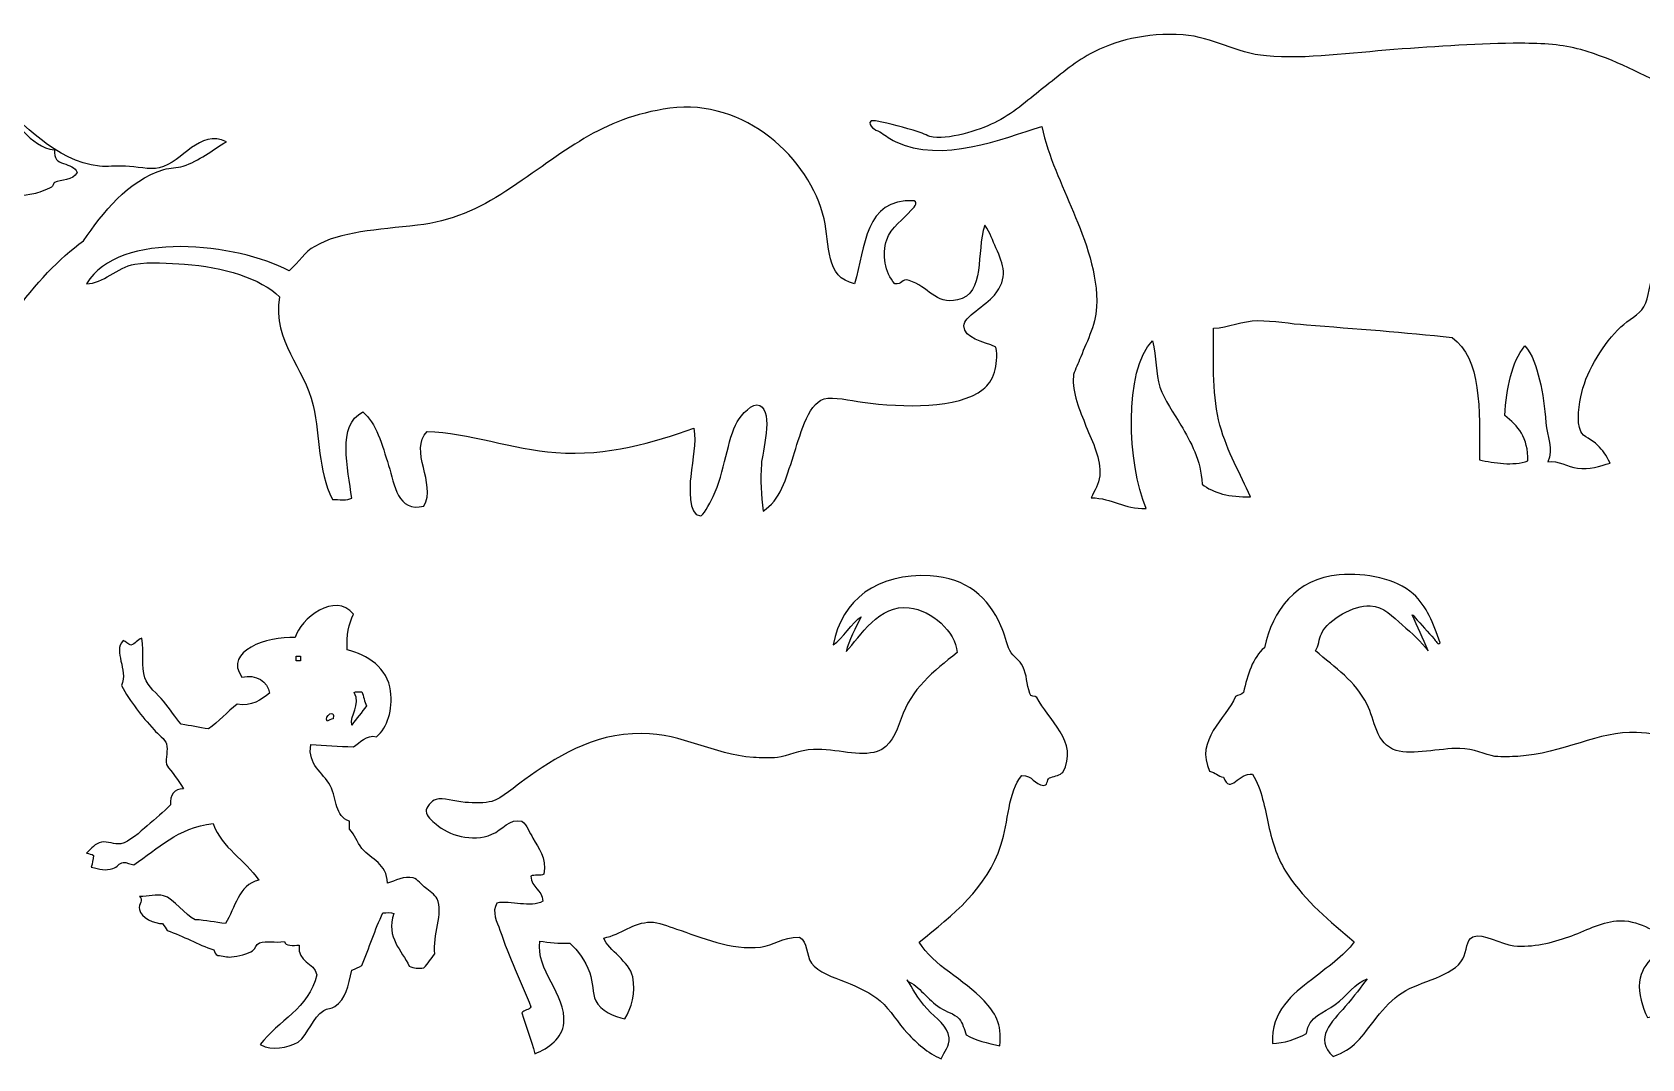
# Model space of a CAD drawing. Header units: centimetres. Extents: x -66 to 65, y -66 to 66.
# Drawn here: x 26.81 to 43.51, y 21 to 31.66 of the extents above; entities that cross this region are included whole.
import ezdxf

# ---------------------------------------------------------------- set-up
doc = ezdxf.new("R2010")
doc.units = ezdxf.units.CM
doc.header["$MEASUREMENT"] = 0
doc.layers.add('Layer 1', color=7, linetype='Continuous')

msp = doc.modelspace()

# ---------------------------------------------------------------- linework, layer by layer
at = {"layer": 'Layer 1'}
for points, knots in [([(43.18562, 27.18781), (43.07561, 27.15167), (42.9693, 27.11865), (42.84627, 27.13307), (42.84627, 27.13307), (42.74364, 27.14514), (42.6482, 27.22149), (42.53967, 27.19877), (42.53967, 27.19877), (42.6005, 27.33003), (42.52948, 27.4705), (42.51776, 27.60385), (42.51776, 27.60385), (42.5035, 27.76617), (42.49252, 27.90706), (42.45209, 28.05274), (42.45209, 28.05274), (42.41346, 28.19202), (42.38306, 28.31346), (42.29882, 28.40307), (42.29882, 28.40307), (42.16007, 28.23165), (42.11107, 27.9704), (42.0908, 27.68044), (42.0908, 27.68044), (42.22725, 27.57971), (42.33498, 27.45025), (42.33165, 27.20969), (42.33165, 27.20969), (42.17346, 27.15503), (41.98468, 27.18696), (41.82807, 27.22062), (41.82807, 27.22062), (41.83431, 27.74513), (41.84688, 28.27588), (41.54338, 28.49065), (41.54338, 28.49065), (41.06419, 28.54412), (40.53521, 28.58368), (40.0325, 28.62204), (40.0325, 28.62204), (39.86523, 28.63477), (39.68598, 28.66559), (39.52887, 28.66578), (39.52887, 28.66578), (39.36811, 28.66604), (39.21949, 28.58963), (39.06902, 28.58918), (39.06902, 28.58918), (39.06521, 28.19749), (39.05555, 27.87004), (39.13472, 27.58191), (39.13472, 27.58191), (39.21238, 27.29939), (39.34641, 27.07362), (39.45222, 26.83743), (39.45222, 26.83743), (39.23415, 26.83105), (39.06625, 26.87482), (38.94859, 26.9688), (38.94859, 26.9688), (38.93899, 27.21984), (38.83164, 27.40489), (38.72965, 27.58192), (38.72965, 27.58192), (38.65612, 27.70953), (38.55727, 27.83899), (38.51068, 27.97607), (38.51068, 27.97607), (38.46266, 28.11736), (38.48327, 28.2836), (38.43406, 28.45777), (38.43406, 28.45777), (38.13535, 28.14813), (38.17149, 27.17756), (38.36834, 26.717), (38.36834, 26.717), (38.1327, 26.70758), (38.02248, 26.82363), (37.79904, 26.82648), (37.79904, 26.82648), (37.83098, 26.90678), (37.87812, 26.96613), (37.88664, 27.05638), (37.88664, 27.05638), (37.90323, 27.2332), (37.81414, 27.397), (37.74429, 27.57097), (37.74429, 27.57097), (37.68211, 27.7258), (37.59858, 27.92628), (37.6129, 28.08556), (37.6129, 28.08556), (37.61769, 28.13845), (37.65724, 28.2038), (37.67857, 28.26071), (37.67857, 28.26071), (37.73921, 28.42211), (37.84444, 28.61118), (37.85378, 28.80816), (37.85378, 28.80816), (37.8701, 29.15246), (37.73726, 29.49555), (37.6129, 29.79352), (37.6129, 29.79352), (37.49183, 30.08369), (37.35572, 30.3673), (37.28445, 30.68032), (37.28445, 30.68032), (36.87559, 30.55851), (36.25268, 30.29157), (35.76262, 30.52705), (35.76262, 30.52705), (35.71285, 30.55097), (35.66869, 30.5833), (35.62027, 30.61463), (35.62027, 30.61463), (35.57659, 30.64291), (35.50375, 30.66056), (35.49986, 30.72414), (35.49986, 30.72414), (35.50941, 30.75332), (35.55809, 30.73761), (35.57648, 30.73509), (35.57648, 30.73509), (35.70687, 30.71718), (35.86178, 30.66797), (36.00346, 30.62561), (36.00346, 30.62561), (36.05738, 30.60947), (36.11263, 30.57558), (36.15671, 30.57089), (36.15671, 30.57089), (36.36917, 30.54806), (36.67101, 30.65542), (36.8246, 30.73509), (36.8246, 30.73509), (37.01237, 30.83251), (37.16652, 30.9784), (37.3063, 31.08545), (37.3063, 31.08545), (37.4578, 31.20131), (37.61631, 31.344), (37.78803, 31.43578), (37.78803, 31.43578), (38.0342, 31.56733), (38.36654, 31.66044), (38.75148, 31.63287), (38.75148, 31.63287), (39.06583, 31.61033), (39.2929, 31.44211), (39.61643, 31.4139), (39.61643, 31.4139), (40.03378, 31.37747), (40.49797, 31.44629), (40.9412, 31.47954), (40.9412, 31.47954), (41.3961, 31.51372), (41.84457, 31.54526), (42.25499, 31.54526), (42.25499, 31.54526), (42.49055, 31.54526), (42.69124, 31.53169), (42.87906, 31.47954), (42.87906, 31.47954), (43.24461, 31.37813), (43.51631, 31.21694), (43.84249, 31.06354), (43.84249, 31.06354), (44.01606, 30.98189), (44.20105, 30.89487), (44.36801, 30.89929), (44.36801, 30.89929), (44.49673, 30.90273), (44.60479, 30.98623), (44.74028, 31.01973), (44.74028, 31.01973), (44.86617, 31.05085), (45.05913, 31.08723), (45.18915, 31.04166), (45.18915, 31.04166), (45.2799, 31.0098), (45.36565, 30.85568), (45.43003, 30.75694), (45.43003, 30.75694), (45.57973, 30.52744), (45.65236, 30.32837), (45.82415, 30.11101), (45.82415, 30.11101), (45.91826, 29.99205), (46.10474, 29.76366), (45.9008, 29.64021), (45.9008, 29.64021), (45.81505, 29.58835), (45.62627, 29.60026), (45.5176, 29.62928), (45.5176, 29.62928), (45.41693, 29.65619), (45.26857, 29.7163), (45.1125, 29.76067), (45.1125, 29.76067), (44.95954, 29.80411), (44.79175, 29.86886), (44.67456, 29.8592), (44.67456, 29.8592), (44.52174, 29.84661), (44.38013, 29.66216), (44.28044, 29.59644), (44.28044, 29.59644), (44.08642, 29.46851), (43.75826, 29.37781), (43.64541, 29.16943), (43.64541, 29.16943), (43.58183, 29.05195), (43.59786, 28.91313), (43.5359, 28.80817), (43.5359, 28.80817), (43.48965, 28.72964), (43.37363, 28.67421), (43.29502, 28.60013), (43.29502, 28.60013), (43.11907, 28.43418), (42.94889, 28.15666), (42.88997, 27.92134), (42.88997, 27.92134), (42.86087, 27.80516), (42.8339, 27.61315), (42.87902, 27.51624), (42.87902, 27.51624), (42.90455, 27.46123), (43.00105, 27.42805), (43.05417, 27.37395), (43.05417, 27.37395), (43.10998, 27.31713), (43.13964, 27.27422), (43.18562, 27.18781)], [0, 0, 0, 0, 0.01666667, 0.01666667, 0.01666667, 0.01666667, 0.03333333, 0.03333333, 0.03333333, 0.03333333, 0.05, 0.05, 0.05, 0.05, 0.06666667, 0.06666667, 0.06666667, 0.06666667, 0.08333333, 0.08333333, 0.08333333, 0.08333333, 0.1, 0.1, 0.1, 0.1, 0.11666667, 0.11666667, 0.11666667, 0.11666667, 0.13333333, 0.13333333, 0.13333333, 0.13333333, 0.15, 0.15, 0.15, 0.15, 0.16666667, 0.16666667, 0.16666667, 0.16666667, 0.18333333, 0.18333333, 0.18333333, 0.18333333, 0.2, 0.2, 0.2, 0.2, 0.21666667, 0.21666667, 0.21666667, 0.21666667, 0.23333333, 0.23333333, 0.23333333, 0.23333333, 0.25, 0.25, 0.25, 0.25, 0.26666667, 0.26666667, 0.26666667, 0.26666667, 0.28333333, 0.28333333, 0.28333333, 0.28333333, 0.3, 0.3, 0.3, 0.3, 0.31666667, 0.31666667, 0.31666667, 0.31666667, 0.33333333, 0.33333333, 0.33333333, 0.33333333, 0.35, 0.35, 0.35, 0.35, 0.36666667, 0.36666667, 0.36666667, 0.36666667, 0.38333333, 0.38333333, 0.38333333, 0.38333333, 0.4, 0.4, 0.4, 0.4, 0.41666667, 0.41666667, 0.41666667, 0.41666667, 0.43333333, 0.43333333, 0.43333333, 0.43333333, 0.45, 0.45, 0.45, 0.45, 0.46666667, 0.46666667, 0.46666667, 0.46666667, 0.48333333, 0.48333333, 0.48333333, 0.48333333, 0.5, 0.5, 0.5, 0.5, 0.51666667, 0.51666667, 0.51666667, 0.51666667, 0.53333333, 0.53333333, 0.53333333, 0.53333333, 0.55, 0.55, 0.55, 0.55, 0.56666667, 0.56666667, 0.56666667, 0.56666667, 0.58333333, 0.58333333, 0.58333333, 0.58333333, 0.6, 0.6, 0.6, 0.6, 0.61666667, 0.61666667, 0.61666667, 0.61666667, 0.63333333, 0.63333333, 0.63333333, 0.63333333, 0.65, 0.65, 0.65, 0.65, 0.66666667, 0.66666667, 0.66666667, 0.66666667, 0.68333333, 0.68333333, 0.68333333, 0.68333333, 0.7, 0.7, 0.7, 0.7, 0.71666667, 0.71666667, 0.71666667, 0.71666667, 0.73333333, 0.73333333, 0.73333333, 0.73333333, 0.75, 0.75, 0.75, 0.75, 0.76666667, 0.76666667, 0.76666667, 0.76666667, 0.78333333, 0.78333333, 0.78333333, 0.78333333, 0.8, 0.8, 0.8, 0.8, 0.81666667, 0.81666667, 0.81666667, 0.81666667, 0.83333333, 0.83333333, 0.83333333, 0.83333333, 0.85, 0.85, 0.85, 0.85, 0.86666667, 0.86666667, 0.86666667, 0.86666667, 0.88333333, 0.88333333, 0.88333333, 0.88333333, 0.9, 0.9, 0.9, 0.9, 0.91666667, 0.91666667, 0.91666667, 0.91666667, 0.93333333, 0.93333333, 0.93333333, 0.93333333, 0.95, 0.95, 0.95, 0.95, 0.96666667, 0.96666667, 0.96666667, 0.96666667, 1, 1, 1, 1]), ([(26.45533, 30.92716), (26.70764, 30.73378), (27.03718, 30.32124), (27.5061, 30.26975), (27.5061, 30.26975), (27.58, 30.26157), (27.67234, 30.27417), (27.77296, 30.26975), (27.77296, 30.26975), (27.88588, 30.26467), (28.02384, 30.22914), (28.12311, 30.25287), (28.12311, 30.25287), (28.37819, 30.31375), (28.5339, 30.65869), (28.82365, 30.52259), (28.82365, 30.52259), (28.67482, 30.43938), (28.54078, 30.32256), (28.37333, 30.26973), (28.37333, 30.26973), (28.30755, 30.24893), (28.23789, 30.25637), (28.17323, 30.23602), (28.17323, 30.23602), (27.79609, 30.11722), (27.53781, 29.78872), (27.33929, 29.49429), (27.33929, 29.49429), (26.82994, 29.13567), (26.3512, 28.41958), (26.00497, 27.70743), (26.00497, 27.70743), (25.95817, 27.6111), (25.91665, 27.4696), (25.8549, 27.33654), (25.8549, 27.33654), (25.79759, 27.21319), (25.71367, 26.95705), (25.5714, 26.98253), (25.5714, 26.98253), (25.40738, 27.01182), (25.41273, 27.42806), (25.25451, 27.47143), (25.25451, 27.47143), (25.15405, 27.42111), (25.17566, 27.13612), (25.00435, 27.1343), (25.00435, 27.1343), (24.87039, 27.13277), (24.73183, 27.42476), (24.58737, 27.53885), (24.58737, 27.53885), (24.50339, 27.60505), (24.36144, 27.68493), (24.28709, 27.70744), (24.28709, 27.70744), (24.19954, 27.73395), (24.09617, 27.70217), (23.98692, 27.72427), (23.98692, 27.72427), (23.80134, 27.76174), (23.7108, 27.86257), (23.43645, 27.84225), (23.43645, 27.84225), (23.304, 27.83249), (23.12133, 27.80484), (23.01949, 27.75803), (23.01949, 27.75803), (22.75578, 27.63667), (22.77128, 27.30805), (22.58592, 27.04998), (22.58592, 27.04998), (22.48781, 26.97555), (22.28255, 27.05654), (22.20225, 27.16801), (22.20225, 27.16801), (22.1542, 27.23469), (22.17217, 27.3202), (22.11891, 27.37028), (22.11891, 27.37028), (21.97048, 27.35623), (22.02919, 27.07556), (21.85208, 27.06686), (21.85208, 27.06686), (21.66952, 27.05789), (21.63946, 27.323), (21.61859, 27.55573), (21.61859, 27.55573), (21.26418, 27.80999), (20.93036, 28.08498), (20.7012, 28.46603), (20.7012, 28.46603), (20.69758, 28.68254), (20.79238, 28.93088), (20.65119, 29.05602), (20.65119, 29.05602), (20.23355, 28.30878), (20.98896, 27.65135), (21.03489, 26.88138), (21.03489, 26.88138), (20.92784, 27.10035), (20.8532, 27.34945), (20.73464, 27.60629), (20.73464, 27.60629), (20.56163, 27.98094), (20.27215, 28.38753), (20.4177, 28.9717), (20.4177, 28.9717), (20.53417, 29.43877), (20.94361, 29.83078), (21.41835, 29.99998), (21.41835, 29.99998), (21.63224, 30.07618), (21.94188, 30.14852), (22.13561, 30.05057), (22.13561, 30.05057), (22.32278, 30.09211), (22.47727, 29.98667), (22.65258, 29.94942), (22.65258, 29.94942), (22.80038, 29.91804), (22.98085, 29.93251), (23.15288, 29.91574), (23.15288, 29.91574), (23.98309, 29.83454), (25.00375, 29.68068), (25.87145, 29.86523), (25.87145, 29.86523), (25.96704, 29.88555), (26.05899, 29.94207), (26.15495, 29.94945), (26.15495, 29.94945), (26.3859, 29.96731), (26.61437, 29.93709), (26.82215, 29.98313), (26.82215, 29.98313), (26.86226, 29.99207), (26.95547, 30.02165), (27.00553, 30.0506), (27.00553, 30.0506), (27.02043, 30.05923), (27.02649, 30.09576), (27.039, 30.10116), (27.039, 30.10116), (27.10509, 30.13008), (27.22752, 30.11944), (27.27242, 30.20231), (27.27242, 30.20231), (27.23702, 30.32378), (27.01048, 30.25224), (27.039, 30.43832), (27.039, 30.43832), (26.77265, 30.46922), (26.63781, 30.75743), (26.45533, 30.92716)], [0, 0, 0, 0, 0.025, 0.025, 0.025, 0.025, 0.05, 0.05, 0.05, 0.05, 0.075, 0.075, 0.075, 0.075, 0.1, 0.1, 0.1, 0.1, 0.125, 0.125, 0.125, 0.125, 0.15, 0.15, 0.15, 0.15, 0.175, 0.175, 0.175, 0.175, 0.2, 0.2, 0.2, 0.2, 0.225, 0.225, 0.225, 0.225, 0.25, 0.25, 0.25, 0.25, 0.275, 0.275, 0.275, 0.275, 0.3, 0.3, 0.3, 0.3, 0.325, 0.325, 0.325, 0.325, 0.35, 0.35, 0.35, 0.35, 0.375, 0.375, 0.375, 0.375, 0.4, 0.4, 0.4, 0.4, 0.425, 0.425, 0.425, 0.425, 0.45, 0.45, 0.45, 0.45, 0.475, 0.475, 0.475, 0.475, 0.5, 0.5, 0.5, 0.5, 0.525, 0.525, 0.525, 0.525, 0.55, 0.55, 0.55, 0.55, 0.575, 0.575, 0.575, 0.575, 0.6, 0.6, 0.6, 0.6, 0.625, 0.625, 0.625, 0.625, 0.65, 0.65, 0.65, 0.65, 0.675, 0.675, 0.675, 0.675, 0.7, 0.7, 0.7, 0.7, 0.725, 0.725, 0.725, 0.725, 0.75, 0.75, 0.75, 0.75, 0.775, 0.775, 0.775, 0.775, 0.8, 0.8, 0.8, 0.8, 0.825, 0.825, 0.825, 0.825, 0.85, 0.85, 0.85, 0.85, 0.875, 0.875, 0.875, 0.875, 0.9, 0.9, 0.9, 0.9, 0.925, 0.925, 0.925, 0.925, 0.95, 0.95, 0.95, 0.95, 1, 1, 1, 1]), ([(35.34245, 29.04957), (35.4567, 29.4284), (35.44188, 29.93809), (35.95948, 29.90925), (35.95948, 29.90925), (36.00994, 29.8879), (35.9472, 29.83331), (35.92612, 29.80818), (35.92612, 29.80818), (35.86013, 29.7292), (35.71575, 29.62914), (35.67598, 29.5047), (35.67598, 29.5047), (35.62682, 29.35103), (35.65558, 29.16577), (35.75932, 29.04956), (35.75932, 29.04956), (35.83766, 29.03218), (35.82351, 29.1083), (35.90942, 29.08324), (35.90942, 29.08324), (36.10717, 29.01945), (36.18104, 28.83173), (36.40975, 28.88097), (36.40975, 28.88097), (36.70561, 28.9446), (36.59972, 29.37233), (36.69333, 29.65638), (36.69333, 29.65638), (36.75424, 29.56994), (36.77538, 29.49869), (36.81004, 29.42037), (36.81004, 29.42037), (36.88952, 29.2409), (36.9413, 29.11441), (36.7934, 28.9315), (36.7934, 28.9315), (36.69871, 28.81453), (36.47564, 28.70933), (36.47646, 28.61122), (36.47646, 28.61122), (36.4776, 28.48041), (36.67691, 28.45107), (36.81002, 28.39212), (36.81002, 28.39212), (36.84002, 28.19514), (36.77994, 28.0343), (36.67664, 27.95378), (36.67664, 27.95378), (36.41261, 27.74836), (35.85514, 27.76108), (35.42577, 27.81895), (35.42577, 27.81895), (35.29311, 27.83684), (35.12642, 27.87938), (35.02543, 27.85268), (35.02543, 27.85268), (34.84779, 27.80558), (34.7672, 27.43908), (34.70854, 27.26269), (34.70854, 27.26269), (34.62824, 27.0207), (34.57175, 26.79679), (34.39167, 26.6895), (34.39167, 26.6895), (34.37273, 26.85666), (34.3646, 27.00912), (34.37492, 27.1784), (34.37492, 27.1784), (34.38183, 27.28984), (34.50554, 27.71685), (34.3583, 27.78525), (34.3583, 27.78525), (34.2843, 27.81959), (34.16656, 27.68889), (34.12478, 27.61663), (34.12478, 27.61663), (34.02241, 27.43957), (33.99278, 27.08789), (33.87462, 26.84127), (33.87462, 26.84127), (33.83001, 26.74808), (33.76723, 26.63868), (33.74119, 26.63897), (33.74119, 26.63897), (33.61154, 26.64045), (33.63136, 26.9529), (33.6411, 27.04357), (33.6411, 27.04357), (33.66377, 27.25293), (33.6983, 27.37882), (33.67449, 27.54924), (33.67449, 27.54924), (33.24973, 27.40004), (32.78814, 27.25672), (32.24016, 27.29643), (32.24016, 27.29643), (31.79492, 27.32855), (31.33232, 27.50281), (30.90592, 27.51551), (30.90592, 27.51551), (30.71129, 27.31869), (31.00556, 26.9761), (30.87256, 26.74012), (30.87256, 26.74012), (30.59813, 26.67223), (30.56697, 26.96462), (30.50564, 27.16152), (30.50564, 27.16152), (30.43878, 27.3761), (30.37557, 27.60769), (30.23883, 27.71781), (30.23883, 27.71781), (29.96221, 27.58692), (30.08741, 27.12705), (30.12204, 26.82442), (30.12204, 26.82442), (30.08174, 26.79206), (29.98803, 26.8137), (29.92191, 26.80754), (29.92191, 26.80754), (29.76864, 27.12499), (29.79814, 27.44495), (29.72178, 27.7852), (29.72178, 27.7852), (29.62957, 28.19652), (29.30104, 28.4266), (29.37158, 28.91463), (29.37158, 28.91463), (29.18367, 29.10158), (28.7851, 29.22681), (28.38757, 29.25176), (28.38757, 29.25176), (28.22924, 29.26179), (28.02718, 29.2784), (27.87055, 29.25176), (27.87055, 29.25176), (27.68764, 29.22078), (27.54069, 29.0456), (27.37017, 29.04951), (27.37017, 29.04951), (27.71109, 29.61281), (28.93452, 29.46692), (29.4717, 29.18434), (29.4717, 29.18434), (29.58338, 29.27866), (29.63402, 29.37749), (29.73848, 29.43726), (29.73848, 29.43726), (30.00732, 29.59098), (30.38277, 29.60781), (30.80589, 29.65636), (30.80589, 29.65636), (31.15284, 29.69618), (31.44311, 29.82704), (31.7232, 30.01037), (31.7232, 30.01037), (32.34502, 30.41741), (32.69443, 30.77047), (33.42434, 30.87005), (33.42434, 30.87005), (34.20177, 30.97617), (34.87748, 30.35001), (35.02549, 29.7238), (35.02549, 29.7238), (35.08966, 29.45232), (35.03519, 29.11151), (35.34245, 29.04957)], [0, 0, 0, 0, 0.02325581, 0.02325581, 0.02325581, 0.02325581, 0.04651163, 0.04651163, 0.04651163, 0.04651163, 0.06976744, 0.06976744, 0.06976744, 0.06976744, 0.09302326, 0.09302326, 0.09302326, 0.09302326, 0.11627907, 0.11627907, 0.11627907, 0.11627907, 0.13953488, 0.13953488, 0.13953488, 0.13953488, 0.1627907, 0.1627907, 0.1627907, 0.1627907, 0.18604651, 0.18604651, 0.18604651, 0.18604651, 0.20930233, 0.20930233, 0.20930233, 0.20930233, 0.23255814, 0.23255814, 0.23255814, 0.23255814, 0.25581395, 0.25581395, 0.25581395, 0.25581395, 0.27906977, 0.27906977, 0.27906977, 0.27906977, 0.30232558, 0.30232558, 0.30232558, 0.30232558, 0.3255814, 0.3255814, 0.3255814, 0.3255814, 0.34883721, 0.34883721, 0.34883721, 0.34883721, 0.37209302, 0.37209302, 0.37209302, 0.37209302, 0.39534884, 0.39534884, 0.39534884, 0.39534884, 0.41860465, 0.41860465, 0.41860465, 0.41860465, 0.44186047, 0.44186047, 0.44186047, 0.44186047, 0.46511628, 0.46511628, 0.46511628, 0.46511628, 0.48837209, 0.48837209, 0.48837209, 0.48837209, 0.51162791, 0.51162791, 0.51162791, 0.51162791, 0.53488372, 0.53488372, 0.53488372, 0.53488372, 0.55813953, 0.55813953, 0.55813953, 0.55813953, 0.58139535, 0.58139535, 0.58139535, 0.58139535, 0.60465116, 0.60465116, 0.60465116, 0.60465116, 0.62790698, 0.62790698, 0.62790698, 0.62790698, 0.65116279, 0.65116279, 0.65116279, 0.65116279, 0.6744186, 0.6744186, 0.6744186, 0.6744186, 0.69767442, 0.69767442, 0.69767442, 0.69767442, 0.72093023, 0.72093023, 0.72093023, 0.72093023, 0.74418605, 0.74418605, 0.74418605, 0.74418605, 0.76744186, 0.76744186, 0.76744186, 0.76744186, 0.79069767, 0.79069767, 0.79069767, 0.79069767, 0.81395349, 0.81395349, 0.81395349, 0.81395349, 0.8372093, 0.8372093, 0.8372093, 0.8372093, 0.86046512, 0.86046512, 0.86046512, 0.86046512, 0.88372093, 0.88372093, 0.88372093, 0.88372093, 0.90697674, 0.90697674, 0.90697674, 0.90697674, 0.93023256, 0.93023256, 0.93023256, 0.93023256, 0.95348837, 0.95348837, 0.95348837, 0.95348837, 1, 1, 1, 1]), ([(35.88818, 21.82092), (35.93988, 21.74348), (35.99743, 21.62661), (36.0954, 21.52051), (36.0954, 21.52051), (36.18893, 21.4191), (36.31508, 21.34213), (36.32329, 21.22005), (36.32329, 21.22005), (36.3293, 21.1311), (36.27537, 21.08117), (36.2404, 21.00248), (36.2404, 21.00248), (36.09618, 21.06521), (35.99243, 21.15888), (35.88816, 21.27185), (35.88816, 21.27185), (35.79376, 21.37414), (35.71848, 21.50492), (35.60847, 21.60337), (35.60847, 21.60337), (35.5211, 21.68153), (35.37453, 21.74852), (35.24586, 21.80019), (35.24586, 21.80019), (35.12333, 21.84938), (34.96191, 21.89975), (34.89362, 21.99704), (34.89362, 21.99704), (34.83494, 22.08065), (34.86187, 22.21617), (34.76932, 22.26639), (34.76932, 22.26639), (34.59028, 22.263), (34.5032, 22.17984), (34.36527, 22.16281), (34.36527, 22.16281), (34.06476, 22.12564), (33.7458, 22.2651), (33.49506, 22.34926), (33.49506, 22.34926), (33.40145, 22.38069), (33.30541, 22.42258), (33.22566, 22.42178), (33.22566, 22.42178), (33.045, 22.42006), (32.9202, 22.29256), (32.73877, 22.25607), (32.73877, 22.25607), (32.78677, 22.12521), (33.00375, 22.01702), (33.03918, 21.852), (33.03918, 21.852), (33.07355, 21.69209), (33.0273, 21.52259), (32.95629, 21.41687), (32.95629, 21.41687), (32.84921, 21.43611), (32.70097, 21.50643), (32.65588, 21.60337), (32.65588, 21.60337), (32.61749, 21.68584), (32.62916, 21.79839), (32.59368, 21.89343), (32.59368, 21.89343), (32.54317, 22.02884), (32.47213, 22.12031), (32.38648, 22.20424), (32.38648, 22.20424), (32.27051, 22.19882), (32.16852, 22.20731), (32.0757, 22.22496), (32.0757, 22.22496), (32.0281, 21.9222), (32.35431, 21.67254), (32.3243, 21.37546), (32.3243, 21.37546), (32.30792, 21.21293), (32.1692, 21.11604), (32.02389, 21.05431), (32.02389, 21.05431), (31.98725, 21.20414), (31.93015, 21.33358), (31.88919, 21.4791), (31.88919, 21.4791), (31.90665, 21.51344), (31.96497, 21.50691), (31.98246, 21.54125), (31.98246, 21.54125), (31.8798, 21.7976), (31.75423, 22.05904), (31.66126, 22.33894), (31.66126, 22.33894), (31.63356, 22.42239), (31.57093, 22.52558), (31.63017, 22.61868), (31.63017, 22.61868), (31.77434, 22.65257), (31.97968, 22.56198), (32.10676, 22.63937), (32.10676, 22.63937), (32.10028, 22.76066), (31.98757, 22.77579), (31.98246, 22.8984), (31.98246, 22.8984), (32.01379, 22.9188), (32.08737, 22.89708), (32.11713, 22.91912), (32.11713, 22.91912), (32.14396, 23.10094), (32.06482, 23.18238), (32.00312, 23.29205), (32.00312, 23.29205), (31.96822, 23.35417), (31.94396, 23.42596), (31.88916, 23.46818), (31.88916, 23.46818), (31.76248, 23.50266), (31.68654, 23.37841), (31.57838, 23.33348), (31.57838, 23.33348), (31.36732, 23.2458), (31.12965, 23.32575), (30.99818, 23.43709), (30.99818, 23.43709), (30.95529, 23.47344), (30.89565, 23.52483), (30.8946, 23.57179), (30.8946, 23.57179), (30.89381, 23.60695), (30.94791, 23.68212), (30.99818, 23.69609), (30.99818, 23.69609), (31.073, 23.71683), (31.18365, 23.67342), (31.29864, 23.665), (31.29864, 23.665), (31.39151, 23.65825), (31.50544, 23.65555), (31.57836, 23.6754), (31.57836, 23.6754), (31.67951, 23.70289), (31.82498, 23.83582), (31.92023, 23.90329), (31.92023, 23.90329), (32.22492, 24.11924), (32.60891, 24.38219), (33.13237, 24.37988), (33.13237, 24.37988), (33.56645, 24.37792), (33.86696, 24.16223), (34.29267, 24.13125), (34.29267, 24.13125), (34.36654, 24.12585), (34.45676, 24.12186), (34.54127, 24.13125), (34.54127, 24.13125), (34.64546, 24.14281), (34.76855, 24.21002), (34.91428, 24.21409), (34.91428, 24.21409), (35.15262, 24.22081), (35.39992, 24.13384), (35.57735, 24.19337), (35.57735, 24.19337), (35.71229, 24.23869), (35.77581, 24.38667), (35.82595, 24.53526), (35.82595, 24.53526), (35.92842, 24.83884), (36.16173, 25.0291), (36.40613, 25.21905), (36.40613, 25.21905), (36.39047, 25.4426), (36.14409, 25.65498), (35.90885, 25.68525), (35.90885, 25.68525), (35.60037, 25.72491), (35.39741, 25.38635), (35.25618, 25.22937), (35.25618, 25.22937), (35.27542, 25.34142), (35.3567, 25.48107), (35.41157, 25.59198), (35.41157, 25.59198), (35.3173, 25.54118), (35.21578, 25.35272), (35.12148, 25.30192), (35.12148, 25.30192), (35.20387, 25.76896), (35.58045, 26.04688), (36.12637, 26.01677), (36.12637, 26.01677), (36.50285, 25.99597), (36.73332, 25.79031), (36.86196, 25.49877), (36.86196, 25.49877), (36.90025, 25.41204), (36.91601, 25.31623), (36.9552, 25.23977), (36.9552, 25.23977), (36.98663, 25.17844), (37.05683, 25.14153), (37.08987, 25.07398), (37.08987, 25.07398), (37.13294, 24.98595), (37.12397, 24.89684), (37.16239, 24.79429), (37.16239, 24.79429), (37.16295, 24.75688), (37.21692, 24.77281), (37.23489, 24.75286), (37.23489, 24.75286), (37.34649, 24.52672), (37.67711, 24.29225), (37.50429, 23.97586), (37.50429, 23.97586), (37.47246, 23.94898), (37.42656, 23.93617), (37.37996, 23.92405), (37.37996, 23.92405), (37.33151, 23.92069), (37.35676, 23.8437), (37.30744, 23.84121), (37.30744, 23.84121), (37.20616, 23.85042), (37.1911, 23.94583), (37.07953, 23.94479), (37.07953, 23.94479), (36.93282, 23.77972), (36.94039, 23.45777), (36.86196, 23.21957), (36.86196, 23.21957), (36.71575, 22.77541), (36.36513, 22.49337), (36.01246, 22.21468), (36.01246, 22.21468), (36.16171, 21.96766), (36.47548, 21.83048), (36.68585, 21.60344), (36.68585, 21.60344), (36.79885, 21.48144), (36.87191, 21.37436), (36.85164, 21.13724), (36.85164, 21.13724), (36.72266, 21.16365), (36.59875, 21.19516), (36.49937, 21.25117), (36.49937, 21.25117), (36.4823, 21.31033), (36.46466, 21.3723), (36.42687, 21.41696), (36.42687, 21.41696), (36.37655, 21.47639), (36.29572, 21.48842), (36.22999, 21.53092), (36.22999, 21.53092), (36.09976, 21.61519), (36.01605, 21.75881), (35.88815, 21.81066), (35.88815, 21.81066), (35.88818, 21.81401), (35.88818, 21.81748), (35.88818, 21.82092)], [0, 0, 0, 0, 0.01492537, 0.01492537, 0.01492537, 0.01492537, 0.02985075, 0.02985075, 0.02985075, 0.02985075, 0.04477612, 0.04477612, 0.04477612, 0.04477612, 0.05970149, 0.05970149, 0.05970149, 0.05970149, 0.07462687, 0.07462687, 0.07462687, 0.07462687, 0.08955224, 0.08955224, 0.08955224, 0.08955224, 0.10447761, 0.10447761, 0.10447761, 0.10447761, 0.11940299, 0.11940299, 0.11940299, 0.11940299, 0.13432836, 0.13432836, 0.13432836, 0.13432836, 0.14925373, 0.14925373, 0.14925373, 0.14925373, 0.1641791, 0.1641791, 0.1641791, 0.1641791, 0.17910448, 0.17910448, 0.17910448, 0.17910448, 0.19402985, 0.19402985, 0.19402985, 0.19402985, 0.20895522, 0.20895522, 0.20895522, 0.20895522, 0.2238806, 0.2238806, 0.2238806, 0.2238806, 0.23880597, 0.23880597, 0.23880597, 0.23880597, 0.25373134, 0.25373134, 0.25373134, 0.25373134, 0.26865672, 0.26865672, 0.26865672, 0.26865672, 0.28358209, 0.28358209, 0.28358209, 0.28358209, 0.29850746, 0.29850746, 0.29850746, 0.29850746, 0.31343284, 0.31343284, 0.31343284, 0.31343284, 0.32835821, 0.32835821, 0.32835821, 0.32835821, 0.34328358, 0.34328358, 0.34328358, 0.34328358, 0.35820896, 0.35820896, 0.35820896, 0.35820896, 0.37313433, 0.37313433, 0.37313433, 0.37313433, 0.3880597, 0.3880597, 0.3880597, 0.3880597, 0.40298507, 0.40298507, 0.40298507, 0.40298507, 0.41791045, 0.41791045, 0.41791045, 0.41791045, 0.43283582, 0.43283582, 0.43283582, 0.43283582, 0.44776119, 0.44776119, 0.44776119, 0.44776119, 0.46268657, 0.46268657, 0.46268657, 0.46268657, 0.47761194, 0.47761194, 0.47761194, 0.47761194, 0.49253731, 0.49253731, 0.49253731, 0.49253731, 0.50746269, 0.50746269, 0.50746269, 0.50746269, 0.52238806, 0.52238806, 0.52238806, 0.52238806, 0.53731343, 0.53731343, 0.53731343, 0.53731343, 0.55223881, 0.55223881, 0.55223881, 0.55223881, 0.56716418, 0.56716418, 0.56716418, 0.56716418, 0.58208955, 0.58208955, 0.58208955, 0.58208955, 0.59701493, 0.59701493, 0.59701493, 0.59701493, 0.6119403, 0.6119403, 0.6119403, 0.6119403, 0.62686567, 0.62686567, 0.62686567, 0.62686567, 0.64179104, 0.64179104, 0.64179104, 0.64179104, 0.65671642, 0.65671642, 0.65671642, 0.65671642, 0.67164179, 0.67164179, 0.67164179, 0.67164179, 0.68656716, 0.68656716, 0.68656716, 0.68656716, 0.70149254, 0.70149254, 0.70149254, 0.70149254, 0.71641791, 0.71641791, 0.71641791, 0.71641791, 0.73134328, 0.73134328, 0.73134328, 0.73134328, 0.74626866, 0.74626866, 0.74626866, 0.74626866, 0.76119403, 0.76119403, 0.76119403, 0.76119403, 0.7761194, 0.7761194, 0.7761194, 0.7761194, 0.79104478, 0.79104478, 0.79104478, 0.79104478, 0.80597015, 0.80597015, 0.80597015, 0.80597015, 0.82089552, 0.82089552, 0.82089552, 0.82089552, 0.8358209, 0.8358209, 0.8358209, 0.8358209, 0.85074627, 0.85074627, 0.85074627, 0.85074627, 0.86567164, 0.86567164, 0.86567164, 0.86567164, 0.88059701, 0.88059701, 0.88059701, 0.88059701, 0.89552239, 0.89552239, 0.89552239, 0.89552239, 0.91044776, 0.91044776, 0.91044776, 0.91044776, 0.92537313, 0.92537313, 0.92537313, 0.92537313, 0.94029851, 0.94029851, 0.94029851, 0.94029851, 0.95522388, 0.95522388, 0.95522388, 0.95522388, 0.97014925, 0.97014925, 0.97014925, 0.97014925, 1, 1, 1, 1]), ([(41.29475, 25.23963), (41.22485, 25.33192), (41.13293, 25.41624), (41.02559, 25.50876), (41.02559, 25.50876), (40.93296, 25.58866), (40.83152, 25.70019), (40.69433, 25.70548), (40.69433, 25.70548), (40.52137, 25.71209), (40.26777, 25.57017), (40.1871, 25.41563), (40.1871, 25.41563), (40.15882, 25.36142), (40.16405, 25.28635), (40.125, 25.23966), (40.125, 25.23966), (40.33638, 25.05525), (40.53712, 24.93041), (40.66327, 24.68067), (40.66327, 24.68067), (40.74074, 24.52729), (40.7518, 24.26906), (40.96352, 24.20447), (40.96352, 24.20447), (41.13389, 24.15253), (41.41056, 24.22646), (41.62601, 24.22519), (41.62601, 24.22519), (41.76611, 24.22434), (41.88879, 24.1556), (41.98828, 24.1424), (41.98828, 24.1424), (42.0667, 24.13198), (42.15544, 24.13846), (42.22638, 24.1424), (42.22638, 24.1424), (42.6943, 24.16833), (43.0709, 24.41032), (43.45825, 24.39087), (43.45825, 24.39087), (44.02758, 24.36216), (44.4076, 24.07763), (44.76257, 23.82146), (44.76257, 23.82146), (44.83517, 23.7691), (44.87843, 23.70578), (44.97993, 23.68689), (44.97993, 23.68689), (45.05931, 23.67215), (45.17186, 23.67602), (45.26978, 23.68689), (45.26978, 23.68689), (45.41602, 23.70314), (45.62152, 23.75431), (45.63207, 23.6041), (45.63207, 23.6041), (45.63816, 23.51827), (45.52878, 23.44884), (45.48716, 23.41773), (45.48716, 23.41773), (45.38088, 23.33841), (45.18223, 23.27594), (45.00059, 23.33497), (45.00059, 23.33497), (44.88888, 23.37124), (44.77913, 23.49615), (44.69007, 23.4902), (44.69007, 23.4902), (44.61665, 23.48531), (44.58659, 23.40183), (44.54513, 23.3246), (44.54513, 23.3246), (44.47525, 23.19445), (44.40204, 23.12833), (44.42093, 22.95193), (44.42093, 22.95193), (44.42577, 22.89811), (44.5234, 22.93709), (44.55547, 22.91052), (44.55547, 22.91052), (44.54809, 22.79717), (44.44561, 22.77889), (44.4313, 22.67245), (44.4313, 22.67245), (44.5166, 22.55923), (44.76761, 22.66351), (44.88678, 22.64139), (44.88678, 22.64139), (44.95787, 22.55717), (44.9148, 22.4374), (44.88678, 22.35154), (44.88678, 22.35154), (44.79994, 22.08542), (44.64963, 21.82049), (44.5555, 21.5648), (44.5555, 21.5648), (44.55352, 21.51453), (44.62231, 21.53501), (44.63834, 21.5027), (44.63834, 21.5027), (44.61014, 21.34117), (44.54949, 21.212), (44.50377, 21.06794), (44.50377, 21.06794), (44.36058, 21.1389), (44.20672, 21.25788), (44.20355, 21.41986), (44.20355, 21.41986), (44.20141, 21.53109), (44.306, 21.72315), (44.34852, 21.82359), (44.34852, 21.82359), (44.40813, 21.96461), (44.46528, 22.09217), (44.47272, 22.23764), (44.47272, 22.23764), (44.41763, 22.24571), (44.37607, 22.22097), (44.32775, 22.21695), (44.32775, 22.21695), (44.26719, 22.21192), (44.19943, 22.23208), (44.1518, 22.21695), (44.1518, 22.21695), (44.08494, 22.19576), (43.95238, 21.94917), (43.92407, 21.865), (43.92407, 21.865), (43.89949, 21.79195), (43.91457, 21.70503), (43.89301, 21.64762), (43.89301, 21.64762), (43.84872, 21.52972), (43.70566, 21.45805), (43.5721, 21.43026), (43.5721, 21.43026), (43.52027, 21.54379), (43.47672, 21.67466), (43.48931, 21.80293), (43.48931, 21.80293), (43.50958, 22.00936), (43.72407, 22.12072), (43.79985, 22.25838), (43.79985, 22.25838), (43.6371, 22.31389), (43.48513, 22.45356), (43.25124, 22.43433), (43.25124, 22.43433), (43.08246, 22.42052), (42.92384, 22.32863), (42.75435, 22.26873), (42.75435, 22.26873), (42.58475, 22.2088), (42.382, 22.15742), (42.18499, 22.17554), (42.18499, 22.17554), (42.04995, 22.188), (41.86455, 22.31312), (41.76057, 22.26873), (41.76057, 22.26873), (41.68551, 22.23672), (41.70154, 22.12321), (41.65704, 22.041), (41.65704, 22.041), (41.55861, 21.85923), (41.21325, 21.80756), (41.02559, 21.68902), (41.02559, 21.68902), (40.82173, 21.56027), (40.68314, 21.30516), (40.55979, 21.18176), (40.55979, 21.18176), (40.48311, 21.10508), (40.42178, 21.06974), (40.31132, 21.02653), (40.31132, 21.02653), (40.09976, 21.21293), (40.30029, 21.38986), (40.43554, 21.54411), (40.43554, 21.54411), (40.52846, 21.65008), (40.60175, 21.75506), (40.66327, 21.83393), (40.66327, 21.83393), (40.53349, 21.78961), (40.45383, 21.65182), (40.33199, 21.5648), (40.33199, 21.5648), (40.21176, 21.47889), (40.05611, 21.44886), (40.03182, 21.26463), (40.03182, 21.26463), (39.9375, 21.21338), (39.79081, 21.16139), (39.67987, 21.16107), (39.67987, 21.16107), (39.66093, 21.49847), (39.89413, 21.67486), (40.08357, 21.82359), (40.08357, 21.82359), (40.24978, 21.95414), (40.41864, 22.06687), (40.52865, 22.21695), (40.52865, 22.21695), (40.27272, 22.43311), (40.02713, 22.63092), (39.83507, 22.92087), (39.83507, 22.92087), (39.73389, 23.07375), (39.68132, 23.23533), (39.63843, 23.4281), (39.63843, 23.4281), (39.59866, 23.60669), (39.57199, 23.79786), (39.47275, 23.95605), (39.47275, 23.95605), (39.33133, 23.98076), (39.24423, 23.73912), (39.17258, 23.92499), (39.17258, 23.92499), (39.11591, 23.93737), (39.08429, 23.97476), (39.02764, 23.98714), (39.02764, 23.98714), (38.87127, 24.31782), (39.19636, 24.52673), (39.29677, 24.76351), (39.29677, 24.76351), (39.32204, 24.77968), (39.35821, 24.78489), (39.37961, 24.80489), (39.37961, 24.80489), (39.42208, 24.99018), (39.4729, 25.16705), (39.59699, 25.27069), (39.59699, 25.27069), (39.68057, 25.65222), (39.92103, 25.99157), (40.37338, 26.02639), (40.37338, 26.02639), (40.65424, 26.04801), (40.96078, 25.98699), (41.1394, 25.8297), (41.1394, 25.8297), (41.28852, 25.69833), (41.34368, 25.5263), (41.41888, 25.32247), (41.41888, 25.32247), (41.39991, 25.28651), (41.37147, 25.34824), (41.35676, 25.36388), (41.35676, 25.36388), (41.29784, 25.42659), (41.22045, 25.51869), (41.16007, 25.58126), (41.16007, 25.58126), (41.15811, 25.58962), (41.1497, 25.59158), (41.1497, 25.60195), (41.1497, 25.60195), (41.14137, 25.60391), (41.13938, 25.61235), (41.12904, 25.61232), (41.12904, 25.61232), (41.18299, 25.48672), (41.24408, 25.36837), (41.29475, 25.23963)], [0, 0, 0, 0, 0.01470588, 0.01470588, 0.01470588, 0.01470588, 0.02941176, 0.02941176, 0.02941176, 0.02941176, 0.04411765, 0.04411765, 0.04411765, 0.04411765, 0.05882353, 0.05882353, 0.05882353, 0.05882353, 0.07352941, 0.07352941, 0.07352941, 0.07352941, 0.08823529, 0.08823529, 0.08823529, 0.08823529, 0.10294118, 0.10294118, 0.10294118, 0.10294118, 0.11764706, 0.11764706, 0.11764706, 0.11764706, 0.13235294, 0.13235294, 0.13235294, 0.13235294, 0.14705882, 0.14705882, 0.14705882, 0.14705882, 0.16176471, 0.16176471, 0.16176471, 0.16176471, 0.17647059, 0.17647059, 0.17647059, 0.17647059, 0.19117647, 0.19117647, 0.19117647, 0.19117647, 0.20588235, 0.20588235, 0.20588235, 0.20588235, 0.22058824, 0.22058824, 0.22058824, 0.22058824, 0.23529412, 0.23529412, 0.23529412, 0.23529412, 0.25, 0.25, 0.25, 0.25, 0.26470588, 0.26470588, 0.26470588, 0.26470588, 0.27941176, 0.27941176, 0.27941176, 0.27941176, 0.29411765, 0.29411765, 0.29411765, 0.29411765, 0.30882353, 0.30882353, 0.30882353, 0.30882353, 0.32352941, 0.32352941, 0.32352941, 0.32352941, 0.33823529, 0.33823529, 0.33823529, 0.33823529, 0.35294118, 0.35294118, 0.35294118, 0.35294118, 0.36764706, 0.36764706, 0.36764706, 0.36764706, 0.38235294, 0.38235294, 0.38235294, 0.38235294, 0.39705882, 0.39705882, 0.39705882, 0.39705882, 0.41176471, 0.41176471, 0.41176471, 0.41176471, 0.42647059, 0.42647059, 0.42647059, 0.42647059, 0.44117647, 0.44117647, 0.44117647, 0.44117647, 0.45588235, 0.45588235, 0.45588235, 0.45588235, 0.47058824, 0.47058824, 0.47058824, 0.47058824, 0.48529412, 0.48529412, 0.48529412, 0.48529412, 0.5, 0.5, 0.5, 0.5, 0.51470588, 0.51470588, 0.51470588, 0.51470588, 0.52941176, 0.52941176, 0.52941176, 0.52941176, 0.54411765, 0.54411765, 0.54411765, 0.54411765, 0.55882353, 0.55882353, 0.55882353, 0.55882353, 0.57352941, 0.57352941, 0.57352941, 0.57352941, 0.58823529, 0.58823529, 0.58823529, 0.58823529, 0.60294118, 0.60294118, 0.60294118, 0.60294118, 0.61764706, 0.61764706, 0.61764706, 0.61764706, 0.63235294, 0.63235294, 0.63235294, 0.63235294, 0.64705882, 0.64705882, 0.64705882, 0.64705882, 0.66176471, 0.66176471, 0.66176471, 0.66176471, 0.67647059, 0.67647059, 0.67647059, 0.67647059, 0.69117647, 0.69117647, 0.69117647, 0.69117647, 0.70588235, 0.70588235, 0.70588235, 0.70588235, 0.72058824, 0.72058824, 0.72058824, 0.72058824, 0.73529412, 0.73529412, 0.73529412, 0.73529412, 0.75, 0.75, 0.75, 0.75, 0.76470588, 0.76470588, 0.76470588, 0.76470588, 0.77941176, 0.77941176, 0.77941176, 0.77941176, 0.79411765, 0.79411765, 0.79411765, 0.79411765, 0.80882353, 0.80882353, 0.80882353, 0.80882353, 0.82352941, 0.82352941, 0.82352941, 0.82352941, 0.83823529, 0.83823529, 0.83823529, 0.83823529, 0.85294118, 0.85294118, 0.85294118, 0.85294118, 0.86764706, 0.86764706, 0.86764706, 0.86764706, 0.88235294, 0.88235294, 0.88235294, 0.88235294, 0.89705882, 0.89705882, 0.89705882, 0.89705882, 0.91176471, 0.91176471, 0.91176471, 0.91176471, 0.92647059, 0.92647059, 0.92647059, 0.92647059, 0.94117647, 0.94117647, 0.94117647, 0.94117647, 0.95588235, 0.95588235, 0.95588235, 0.95588235, 0.97058824, 0.97058824, 0.97058824, 0.97058824, 1, 1, 1, 1]), ([(30.14002, 25.61795), (30.09269, 25.52037), (30.06599, 25.4021), (30.07559, 25.24767), (30.07559, 25.24767), (30.28324, 25.19788), (30.49667, 25.06159), (30.52633, 24.82103), (30.52633, 24.82103), (30.55025, 24.62725), (30.49543, 24.44254), (30.38147, 24.34608), (30.38147, 24.34608), (30.26952, 24.37304), (30.21044, 24.28224), (30.13998, 24.24144), (30.13998, 24.24144), (29.98792, 24.24499), (29.84291, 24.25565), (29.69725, 24.2656), (29.69725, 24.2656), (29.66264, 24.04975), (29.8252, 23.97961), (29.89849, 23.83896), (29.89849, 23.83896), (29.9766, 23.68905), (29.94268, 23.52286), (30.09968, 23.46868), (30.09968, 23.46868), (30.09968, 23.44185), (30.09968, 23.41502), (30.09968, 23.38817), (30.09968, 23.38817), (30.15757, 23.32036), (30.17165, 23.25829), (30.22845, 23.18695), (30.22845, 23.18695), (30.32695, 23.06339), (30.48793, 23.03704), (30.49412, 22.82474), (30.49412, 22.82474), (30.57336, 22.84911), (30.66792, 22.90472), (30.75976, 22.88107), (30.75976, 22.88107), (30.80318, 22.8699), (30.854, 22.8054), (30.88851, 22.77643), (30.88851, 22.77643), (30.9209, 22.74928), (30.99008, 22.70483), (31.00927, 22.66372), (31.00927, 22.66372), (31.07904, 22.51434), (30.95963, 22.28394), (30.98511, 22.09219), (30.98511, 22.09219), (30.94616, 22.04528), (30.9151, 21.99048), (30.87242, 21.9473), (30.87242, 21.9473), (30.81204, 21.93944), (30.76778, 21.9427), (30.71949, 21.96339), (30.71949, 21.96339), (30.64482, 22.1295), (30.47478, 22.25679), (30.55846, 22.51076), (30.55846, 22.51076), (30.53684, 22.52931), (30.48086, 22.51359), (30.44577, 22.5188), (30.44577, 22.5188), (30.36499, 22.34473), (30.30226, 22.15251), (30.22841, 21.97143), (30.22841, 21.97143), (30.19256, 21.95635), (30.1642, 21.93373), (30.12382, 21.92314), (30.12382, 21.92314), (30.08744, 21.75836), (30.06368, 21.62162), (29.94673, 21.54481), (29.94673, 21.54481), (29.9153, 21.52415), (29.86786, 21.52552), (29.83402, 21.50457), (29.83402, 21.50457), (29.71252, 21.42924), (29.67755, 21.2638), (29.56838, 21.17453), (29.56838, 21.17453), (29.44598, 21.12217), (29.30258, 21.07695), (29.17391, 21.15037), (29.17391, 21.15037), (29.35973, 21.40194), (29.67794, 21.5211), (29.76158, 21.87485), (29.76158, 21.87485), (29.73372, 22.01071), (29.55658, 21.99722), (29.57642, 22.18073), (29.57642, 22.18073), (29.51385, 22.18253), (29.43238, 22.16546), (29.42352, 22.22097), (29.42352, 22.22097), (29.32499, 22.20314), (29.24172, 22.23309), (29.1659, 22.20491), (29.1659, 22.20491), (29.12634, 22.19017), (29.12552, 22.14612), (29.09346, 22.12442), (29.09346, 22.12442), (29.05107, 22.09566), (28.93929, 22.06595), (28.87613, 22.05999), (28.87613, 22.05999), (28.83054, 22.0557), (28.78212, 22.0737), (28.73127, 22.0761), (28.73127, 22.0761), (28.70222, 22.07928), (28.70666, 22.11589), (28.69097, 22.13243), (28.69097, 22.13243), (28.52135, 22.19085), (28.37786, 22.27549), (28.20805, 22.33367), (28.20805, 22.33367), (28.19662, 22.36254), (28.1732, 22.37934), (28.15971, 22.40611), (28.15971, 22.40611), (28.07576, 22.40328), (27.93352, 22.4681), (27.91828, 22.551), (27.91828, 22.551), (27.90648, 22.61458), (27.96974, 22.64683), (27.91828, 22.68787), (27.91828, 22.68787), (28.01475, 22.68247), (28.09354, 22.71473), (28.16776, 22.69591), (28.16776, 22.69591), (28.27878, 22.66776), (28.38977, 22.48991), (28.49783, 22.44638), (28.49783, 22.44638), (28.6112, 22.44164), (28.70675, 22.41918), (28.81178, 22.40614), (28.81178, 22.40614), (28.91653, 22.56698), (28.94129, 22.80788), (29.15788, 22.85691), (29.15788, 22.85691), (29.01699, 23.07019), (28.7781, 23.18547), (28.68293, 23.44455), (28.68293, 23.44455), (28.31228, 23.39931), (28.11053, 23.18518), (27.86193, 23.01791), (27.86193, 23.01791), (27.82272, 23.01778), (27.78459, 23.04667), (27.74919, 23.04204), (27.74919, 23.04204), (27.70876, 23.03675), (27.68905, 22.99195), (27.64452, 22.97764), (27.64452, 22.97764), (27.56559, 22.95219), (27.50911, 22.97169), (27.41917, 22.99373), (27.41917, 22.99373), (27.43293, 23.02828), (27.43502, 23.07448), (27.4433, 23.11449), (27.4433, 23.11449), (27.42417, 23.12759), (27.39454, 23.13013), (27.37088, 23.13865), (27.37088, 23.13865), (27.42311, 23.18662), (27.45623, 23.23813), (27.52381, 23.25134), (27.52381, 23.25134), (27.58982, 23.26423), (27.6578, 23.22292), (27.72505, 23.23523), (27.72505, 23.23523), (27.81199, 23.25116), (27.92873, 23.3608), (27.99871, 23.42039), (27.99871, 23.42039), (28.08856, 23.49691), (28.1682, 23.5662), (28.2402, 23.63772), (28.2402, 23.63772), (28.23753, 23.74236), (28.27671, 23.80512), (28.3771, 23.80674), (28.3771, 23.80674), (28.3258, 23.89768), (28.25698, 23.97105), (28.19996, 24.0563), (28.19996, 24.0563), (28.18491, 24.13033), (28.22023, 24.20007), (28.19996, 24.27366), (28.19996, 24.27366), (28.18842, 24.31562), (28.109, 24.37653), (28.07121, 24.41855), (28.07121, 24.41855), (27.94238, 24.56177), (27.82253, 24.70576), (27.73313, 24.87739), (27.73313, 24.87739), (27.80616, 25.05159), (27.64, 25.22344), (27.74919, 25.34427), (27.74919, 25.34427), (27.77962, 25.33176), (27.7993, 25.3085), (27.82968, 25.29598), (27.82968, 25.29598), (27.87596, 25.31148), (27.89617, 25.35294), (27.94239, 25.36842), (27.94239, 25.36842), (27.97046, 25.21414), (27.93771, 25.07783), (27.97462, 24.95789), (27.97462, 24.95789), (28.00161, 24.87018), (28.11014, 24.78774), (28.16779, 24.7164), (28.16779, 24.7164), (28.2383, 24.62914), (28.2899, 24.54773), (28.35292, 24.47494), (28.35292, 24.47494), (28.44923, 24.46116), (28.54149, 24.44343), (28.63467, 24.42663), (28.63467, 24.42663), (28.74328, 24.5032), (28.8285, 24.60303), (28.93251, 24.68423), (28.93251, 24.68423), (29.0811, 24.65483), (29.18757, 24.73424), (29.27062, 24.79692), (29.27062, 24.79692), (29.24832, 24.92302), (29.13301, 24.99639), (28.98082, 24.96596), (28.98082, 24.96596), (28.79175, 25.23853), (29.24263, 25.38718), (29.53621, 25.37651), (29.53621, 25.37651), (29.5867, 25.57316), (29.95405, 25.85367), (30.14002, 25.61795)], [0, 0, 0, 0, 0.01449275, 0.01449275, 0.01449275, 0.01449275, 0.02898551, 0.02898551, 0.02898551, 0.02898551, 0.04347826, 0.04347826, 0.04347826, 0.04347826, 0.05797101, 0.05797101, 0.05797101, 0.05797101, 0.07246377, 0.07246377, 0.07246377, 0.07246377, 0.08695652, 0.08695652, 0.08695652, 0.08695652, 0.10144928, 0.10144928, 0.10144928, 0.10144928, 0.11594203, 0.11594203, 0.11594203, 0.11594203, 0.13043478, 0.13043478, 0.13043478, 0.13043478, 0.14492754, 0.14492754, 0.14492754, 0.14492754, 0.15942029, 0.15942029, 0.15942029, 0.15942029, 0.17391304, 0.17391304, 0.17391304, 0.17391304, 0.1884058, 0.1884058, 0.1884058, 0.1884058, 0.20289855, 0.20289855, 0.20289855, 0.20289855, 0.2173913, 0.2173913, 0.2173913, 0.2173913, 0.23188406, 0.23188406, 0.23188406, 0.23188406, 0.24637681, 0.24637681, 0.24637681, 0.24637681, 0.26086957, 0.26086957, 0.26086957, 0.26086957, 0.27536232, 0.27536232, 0.27536232, 0.27536232, 0.28985507, 0.28985507, 0.28985507, 0.28985507, 0.30434783, 0.30434783, 0.30434783, 0.30434783, 0.31884058, 0.31884058, 0.31884058, 0.31884058, 0.33333333, 0.33333333, 0.33333333, 0.33333333, 0.34782609, 0.34782609, 0.34782609, 0.34782609, 0.36231884, 0.36231884, 0.36231884, 0.36231884, 0.37681159, 0.37681159, 0.37681159, 0.37681159, 0.39130435, 0.39130435, 0.39130435, 0.39130435, 0.4057971, 0.4057971, 0.4057971, 0.4057971, 0.42028986, 0.42028986, 0.42028986, 0.42028986, 0.43478261, 0.43478261, 0.43478261, 0.43478261, 0.44927536, 0.44927536, 0.44927536, 0.44927536, 0.46376812, 0.46376812, 0.46376812, 0.46376812, 0.47826087, 0.47826087, 0.47826087, 0.47826087, 0.49275362, 0.49275362, 0.49275362, 0.49275362, 0.50724638, 0.50724638, 0.50724638, 0.50724638, 0.52173913, 0.52173913, 0.52173913, 0.52173913, 0.53623188, 0.53623188, 0.53623188, 0.53623188, 0.55072464, 0.55072464, 0.55072464, 0.55072464, 0.56521739, 0.56521739, 0.56521739, 0.56521739, 0.57971014, 0.57971014, 0.57971014, 0.57971014, 0.5942029, 0.5942029, 0.5942029, 0.5942029, 0.60869565, 0.60869565, 0.60869565, 0.60869565, 0.62318841, 0.62318841, 0.62318841, 0.62318841, 0.63768116, 0.63768116, 0.63768116, 0.63768116, 0.65217391, 0.65217391, 0.65217391, 0.65217391, 0.66666667, 0.66666667, 0.66666667, 0.66666667, 0.68115942, 0.68115942, 0.68115942, 0.68115942, 0.69565217, 0.69565217, 0.69565217, 0.69565217, 0.71014493, 0.71014493, 0.71014493, 0.71014493, 0.72463768, 0.72463768, 0.72463768, 0.72463768, 0.73913043, 0.73913043, 0.73913043, 0.73913043, 0.75362319, 0.75362319, 0.75362319, 0.75362319, 0.76811594, 0.76811594, 0.76811594, 0.76811594, 0.7826087, 0.7826087, 0.7826087, 0.7826087, 0.79710145, 0.79710145, 0.79710145, 0.79710145, 0.8115942, 0.8115942, 0.8115942, 0.8115942, 0.82608696, 0.82608696, 0.82608696, 0.82608696, 0.84057971, 0.84057971, 0.84057971, 0.84057971, 0.85507246, 0.85507246, 0.85507246, 0.85507246, 0.86956522, 0.86956522, 0.86956522, 0.86956522, 0.88405797, 0.88405797, 0.88405797, 0.88405797, 0.89855072, 0.89855072, 0.89855072, 0.89855072, 0.91304348, 0.91304348, 0.91304348, 0.91304348, 0.92753623, 0.92753623, 0.92753623, 0.92753623, 0.94202899, 0.94202899, 0.94202899, 0.94202899, 0.95652174, 0.95652174, 0.95652174, 0.95652174, 0.97101449, 0.97101449, 0.97101449, 0.97101449, 1, 1, 1, 1]), ([(29.54439, 25.13498), (29.56042, 25.13498), (29.57654, 25.13498), (29.59262, 25.13498), (29.59262, 25.13498), (29.59262, 25.15107), (29.59262, 25.16715), (29.59262, 25.18327), (29.59262, 25.18327), (29.57653, 25.18327), (29.56042, 25.18327), (29.54439, 25.18327), (29.54439, 25.18327), (29.54439, 25.16716), (29.54439, 25.1511), (29.54439, 25.13498)], [0, 0, 0, 0, 0.2, 0.2, 0.2, 0.2, 0.4, 0.4, 0.4, 0.4, 0.6, 0.6, 0.6, 0.6, 1, 1, 1, 1]), ([(30.12394, 24.46686), (30.17223, 24.53658), (30.2276, 24.59923), (30.27682, 24.6681), (30.27682, 24.6681), (30.25311, 24.70874), (30.24597, 24.76597), (30.22853, 24.81296), (30.22853, 24.81296), (30.20408, 24.80793), (30.15924, 24.82331), (30.14807, 24.80492), (30.14807, 24.80492), (30.22207, 24.67204), (30.09949, 24.57174), (30.12394, 24.46686)], [0, 0, 0, 0, 0.2, 0.2, 0.2, 0.2, 0.4, 0.4, 0.4, 0.4, 0.6, 0.6, 0.6, 0.6, 1, 1, 1, 1]), ([(29.86631, 24.5071), (29.88491, 24.51803), (29.90221, 24.53025), (29.93071, 24.53126), (29.93071, 24.53126), (29.9613, 24.64804), (29.82729, 24.55864), (29.86631, 24.5071)], [0, 0, 0, 0, 0.33333333, 0.33333333, 0.33333333, 0.33333333, 1, 1, 1, 1])]:
    msp.add_open_spline(points, degree=3, knots=knots, dxfattribs=at)

doc.saveas('drawing.dxf')
